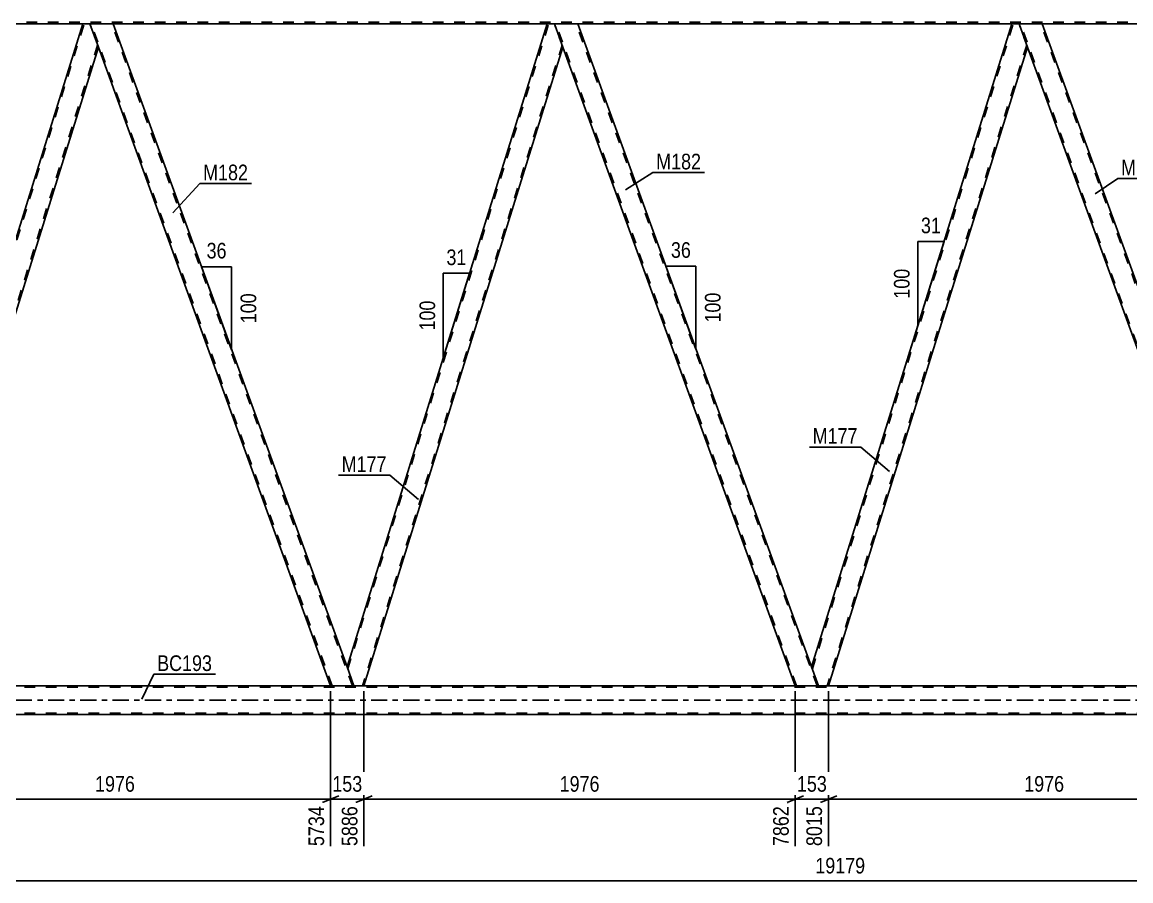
# Model space of a CAD drawing. Header units: millimetres. Extents: x 0 to 841, y 0 to 594.
# Drawn here: x 271.9 to 475.1, y 278.6 to 435.9 of the extents above; entities that cross this region are included whole.
import ezdxf

# ---------------------------------------------------------------- set-up
doc = ezdxf.new("R2010")
doc.units = ezdxf.units.MM
doc.linetypes.add('DXK_LINE_DOT2', pattern=[3.9198, 1.9599, -1.9599])
doc.linetypes.add('DXK_LINE_DOT3', pattern=[5.9187, 2.979, -0.9799, 0.9799, -0.9799])
doc.styles.add('Arial Narrow', font='ARIALN.TTF', dxfattribs={"height": 0.2})

# ---------------------------------------------------------------- blocks, each defined once
blk = doc.blocks.new('Part-318887337-3545 - 3336')
at = {"color": 2, "linetype": 'Continuous'}
for p, q in [((373.21, 435.53), (369.47, 435.53)), ((373.72, 435.53), (373.21, 435.53)), ((416.58, 317.78), (373.72, 435.53)), ((413.59, 314.31), (371.01, 431.28))]:
    blk.add_line(p, q, dxfattribs=at)
at = {"color": 7, "linetype": 'DXK_LINE_DOT2'}
for p, q in [((371.01, 431.28), (369.47, 435.53)), ((413.84, 314.31), (369.72, 435.53)), ((417.59, 314.31), (373.47, 435.53)), ((417.84, 314.31), (416.58, 317.78)), ((417.84, 314.31), (413.59, 314.31))]:
    blk.add_line(p, q, dxfattribs=at)
blk = doc.blocks.new('Part-318887337-3550 - 3336')
at = {"color": 2, "linetype": 'Continuous'}
for p, q in [((368.15, 435.53), (331.45, 317.78)), ((369.47, 435.53), (368.15, 435.53)), ((369.47, 435.53), (371.01, 431.28)), ((371.01, 431.28), (334.55, 314.31)), ((332.71, 314.31), (331.45, 317.78))]:
    blk.add_line(p, q, dxfattribs=at)
at = {"color": 7, "linetype": 'DXK_LINE_DOT2'}
for p, q in [((331.58, 317.41), (368.4, 435.53)), ((370.88, 431.66), (334.3, 314.31)), ((334.55, 314.31), (332.71, 314.31))]:
    blk.add_line(p, q, dxfattribs=at)
blk = doc.blocks.new('Part-318887337-3596 - 3336')
at = {"color": 2, "linetype": 'Continuous'}
for p, q in [((288.08, 435.53), (284.33, 435.53)), ((288.59, 435.53), (288.08, 435.53)), ((331.45, 317.78), (288.59, 435.53)), ((328.45, 314.31), (285.88, 431.28))]:
    blk.add_line(p, q, dxfattribs=at)
at = {"color": 7, "linetype": 'DXK_LINE_DOT2'}
for p, q in [((285.88, 431.28), (284.33, 435.53)), ((328.71, 314.31), (284.59, 435.53)), ((332.45, 314.31), (288.33, 435.53)), ((332.71, 314.31), (331.45, 317.78)), ((332.71, 314.31), (328.45, 314.31))]:
    blk.add_line(p, q, dxfattribs=at)
blk = doc.blocks.new('Part-318887337-3611 - 3336')
at = {"color": 2, "linetype": 'Continuous'}
for p, q in [((458.35, 435.53), (454.6, 435.53)), ((458.86, 435.53), (458.35, 435.53)), ((501.23, 319.13), (458.86, 435.53)), ((496.97, 319.13), (456.15, 431.28))]:
    blk.add_line(p, q, dxfattribs=at)
at = {"color": 7, "linetype": 'DXK_LINE_DOT2'}
for p, q in [((456.15, 431.28), (454.6, 435.53)), ((498.98, 314.31), (454.86, 435.53)), ((502.72, 314.31), (458.6, 435.53)), ((498.72, 314.31), (496.97, 319.13)), ((502.98, 314.31), (501.23, 319.13)), ((502.98, 314.31), (498.72, 314.31))]:
    blk.add_line(p, q, dxfattribs=at)
blk = doc.blocks.new('Part-318887337-3616 - 3336')
at = {"color": 2, "linetype": 'Continuous'}
for p, q in [((453.28, 435.53), (416.58, 317.78)), ((454.6, 435.53), (453.28, 435.53)), ((454.6, 435.53), (456.15, 431.28)), ((456.15, 431.28), (419.69, 314.31)), ((417.84, 314.31), (416.58, 317.78))]:
    blk.add_line(p, q, dxfattribs=at)
at = {"color": 7, "linetype": 'DXK_LINE_DOT2'}
for p, q in [((416.72, 317.41), (453.53, 435.53)), ((456.01, 431.66), (419.44, 314.31)), ((419.69, 314.31), (417.84, 314.31))]:
    blk.add_line(p, q, dxfattribs=at)
blk = doc.blocks.new('Part-318887337-3631 - 3336')
at = {"color": 7, "linetype": 'DXK_LINE_DOT2'}
for p, q in [((779.94, 314.07), (99.1, 314.07)), ((779.94, 309.27), (99.1, 309.27))]:
    blk.add_line(p, q, dxfattribs=at)
at = {"color": 2, "linetype": 'Continuous'}
for p, q in [((494.26, 314.31), (254.25, 314.31)), ((494.26, 309.03), (254.25, 309.03))]:
    blk.add_line(p, q, dxfattribs=at)
at = {"color": 7, "linetype": 'DXK_LINE_DOT3'}
blk.add_line((99.1, 311.67), (779.94, 311.67), dxfattribs=at)
blk = doc.blocks.new('Part-318887337-3654 - 3336')
at = {"color": 7, "linetype": 'DXK_LINE_DOT2'}
for p, q in [((246.45, 317.41), (283.27, 435.53)), ((285.74, 431.66), (249.17, 314.31)), ((246.73, 319.13), (246.31, 317.78)), ((250.92, 319.13), (249.42, 314.31)), ((247.58, 314.31), (246.31, 317.78)), ((249.42, 314.31), (247.58, 314.31))]:
    blk.add_line(p, q, dxfattribs=at)
at = {"color": 2, "linetype": 'Continuous'}
for p, q in [((283.01, 435.53), (246.73, 319.13)), ((284.33, 435.53), (283.01, 435.53)), ((284.33, 435.53), (285.88, 431.28)), ((285.88, 431.28), (250.92, 319.13))]:
    blk.add_line(p, q, dxfattribs=at)
blk = doc.blocks.new('Part-318887337-3670 - 3336')
at = {"color": 7, "linetype": 'DXK_LINE_DOT2'}
for p, q in [((768.54, 435.85), (53.52, 435.85)), ((288.59, 435.53), (283.01, 435.53)), ((373.72, 435.53), (368.15, 435.53)), ((458.86, 435.53), (453.28, 435.53))]:
    blk.add_line(p, q, dxfattribs=at)
at = {"color": 2, "linetype": 'Continuous'}
for p, q in [((283.01, 435.53), (203.46, 435.53)), ((368.15, 435.53), (288.59, 435.53)), ((453.28, 435.53), (373.72, 435.53)), ((538.42, 435.53), (458.86, 435.53))]:
    blk.add_line(p, q, dxfattribs=at)
blk = doc.blocks.new('StraightDimension-318887337-4682 - 3336')
at = {"color": 7, "linetype": 'Continuous'}
blk.add_line((52.88, 278.57), (790.8, 278.57), dxfattribs=at)
at = {"color": 0}
blk.add_wipeout([(427.01, 279.32), (427.01, 283.52), (416.67, 283.52), (416.67, 279.32)], dxfattribs=at)
at = {"color": 3, "style": 'Arial Narrow'}
blk.add_text('19179', height=2.863, dxfattribs=at).set_placement((417.27, 279.92))
blk = doc.blocks.new('StraightDimension-318887337-4943 - 3336')
at = {"color": 7, "linetype": 'Continuous'}
for p, q in [((334.55, 313.31), (334.55, 284.94)), ((413.59, 313.31), (413.59, 284.94)), ((336.05, 294.15), (333.05, 292.95)), ((334.55, 293.55), (413.59, 293.55)), ((412.09, 292.95), (415.09, 294.15))]:
    blk.add_line(p, q, dxfattribs=at)
at = {"color": 0}
blk.add_wipeout([(378.33, 294.3), (378.33, 298.5), (369.82, 298.5), (369.82, 294.3)], dxfattribs=at)
at = {"color": 0, "linetype": 'Continuous'}
blk.add_wipeout([(412.99, 292.85), (408.79, 292.85), (408.79, 284.34), (412.99, 284.34)], dxfattribs=at)
at = {"color": 3, "style": 'Arial Narrow'}
blk.add_text('1976', height=2.863, dxfattribs=at).set_placement((370.42, 294.9))
at = {"color": 3, "linetype": 'Continuous', "style": 'Arial Narrow'}
blk.add_text('7862', height=2.863, rotation=90.0002, dxfattribs=at).set_placement((412.39, 284.94))
blk = doc.blocks.new('AngleDimension-318887337-3898 - 3336')
at = {"color": 7, "linetype": 'Continuous'}
for p, q in [((393.16, 382.14), (389.86, 391.19)), ((395.4, 391.19), (389.86, 391.19)), ((395.4, 375.97), (389.86, 391.19)), ((395.4, 375.97), (395.4, 391.19))]:
    blk.add_line(p, q, dxfattribs=at)
at = {"color": 0}
for points in [[(395.06, 392.09), (395.06, 396.29), (390.21, 396.29), (390.21, 392.09)], [(400.5, 386.92), (396.3, 386.92), (396.3, 380.24), (400.5, 380.24)]]:
    blk.add_wipeout(points, dxfattribs=at)
at = {"color": 3, "style": 'Arial Narrow'}
blk.add_text('36', height=2.863, dxfattribs=at).set_placement((390.81, 392.69))
blk.add_text('100', height=2.863, rotation=90.0002, dxfattribs=at).set_placement((399.9, 380.84))
blk = doc.blocks.new('AngleDimension-318887337-3912 - 3336')
at = {"color": 7, "linetype": 'Continuous'}
for p, q in [((349.09, 389.86), (353.91, 389.86)), ((349.09, 374.39), (353.91, 389.86)), ((349.09, 374.39), (349.09, 389.86)), ((350.85, 380.04), (353.91, 389.86))]:
    blk.add_line(p, q, dxfattribs=at)
at = {"color": 0}
for points in [[(353.93, 390.76), (353.93, 394.96), (349.07, 394.96), (349.07, 390.76)], [(348.19, 385.47), (343.99, 385.47), (343.99, 378.78), (348.19, 378.78)]]:
    blk.add_wipeout(points, dxfattribs=at)
at = {"color": 3, "style": 'Arial Narrow'}
blk.add_text('31', height=2.863, dxfattribs=at).set_placement((349.67, 391.36))
blk.add_text('100', height=2.863, rotation=90.0002, dxfattribs=at).set_placement((347.59, 379.38))
blk = doc.blocks.new('AngleDimension-318887337-3926 - 3336')
at = {"color": 7, "linetype": 'Continuous'}
for p, q in [((307.64, 383.19), (304.77, 391.07)), ((310.31, 391.07), (304.77, 391.07)), ((310.31, 375.84), (304.77, 391.07)), ((310.31, 375.84), (310.31, 391.07))]:
    blk.add_line(p, q, dxfattribs=at)
at = {"color": 0}
for points in [[(309.97, 391.97), (309.97, 396.17), (305.12, 396.17), (305.12, 391.97)], [(315.41, 386.8), (311.21, 386.8), (311.21, 380.11), (315.41, 380.11)]]:
    blk.add_wipeout(points, dxfattribs=at)
at = {"color": 3, "style": 'Arial Narrow'}
blk.add_text('36', height=2.863, dxfattribs=at).set_placement((305.72, 392.57))
blk.add_text('100', height=2.863, rotation=90.0002, dxfattribs=at).set_placement((314.81, 380.71))
blk = doc.blocks.new('StraightDimension-318887337-4895 - 3336')
at = {"color": 7, "linetype": 'Continuous'}
for p, q in [((419.69, 313.31), (419.69, 284.94)), ((498.72, 313.31), (498.72, 284.94)), ((421.19, 294.15), (418.19, 292.95)), ((419.69, 293.55), (498.72, 293.55)), ((497.22, 292.95), (500.22, 294.15))]:
    blk.add_line(p, q, dxfattribs=at)
at = {"color": 0}
blk.add_wipeout([(463.46, 294.3), (463.46, 298.5), (454.95, 298.5), (454.95, 294.3)], dxfattribs=at)
at = {"color": 0, "linetype": 'Continuous'}
blk.add_wipeout([(498.12, 292.85), (493.92, 292.85), (493.92, 284.34), (498.12, 284.34)], dxfattribs=at)
at = {"color": 3, "style": 'Arial Narrow'}
blk.add_text('1976', height=2.863, dxfattribs=at).set_placement((455.55, 294.9))
at = {"color": 3, "linetype": 'Continuous', "style": 'Arial Narrow'}
blk.add_text('9991', height=2.863, rotation=90.0002, dxfattribs=at).set_placement((497.52, 284.94))
blk = doc.blocks.new('AngleDimension-318887337-4280 - 3336')
at = {"color": 7, "linetype": 'Continuous'}
for p, q in [((436.04, 395.69), (440.86, 395.69)), ((436.04, 380.22), (440.86, 395.69)), ((436.04, 380.22), (436.04, 395.69)), ((429.6, 359.55), (436.04, 380.22))]:
    blk.add_line(p, q, dxfattribs=at)
at = {"color": 0}
for points in [[(440.88, 396.59), (440.88, 400.79), (436.02, 400.79), (436.02, 396.59)], [(435.14, 391.3), (430.94, 391.3), (430.94, 384.61), (435.14, 384.61)]]:
    blk.add_wipeout(points, dxfattribs=at)
at = {"color": 3, "style": 'Arial Narrow'}
blk.add_text('31', height=2.863, dxfattribs=at).set_placement((436.62, 397.19))
blk.add_text('100', height=2.863, rotation=90.0002, dxfattribs=at).set_placement((434.54, 385.21))
blk = doc.blocks.new('StraightDimension-318887337-4919 - 3336')
at = {"color": 7, "linetype": 'Continuous'}
for p, q in [((413.59, 313.31), (413.59, 284.94)), ((419.69, 313.31), (419.69, 284.94)), ((412.09, 292.95), (415.09, 294.15)), ((413.59, 293.55), (419.69, 293.55)), ((421.19, 294.15), (418.19, 292.95))]:
    blk.add_line(p, q, dxfattribs=at)
at = {"color": 0}
blk.add_wipeout([(419.98, 294.3), (419.98, 298.5), (413.3, 298.5), (413.3, 294.3)], dxfattribs=at)
at = {"color": 0, "linetype": 'Continuous'}
blk.add_wipeout([(419.09, 292.85), (414.89, 292.85), (414.89, 284.34), (419.09, 284.34)], dxfattribs=at)
at = {"color": 3, "style": 'Arial Narrow'}
blk.add_text('153', height=2.863, dxfattribs=at).set_placement((413.9, 294.9))
at = {"color": 3, "linetype": 'Continuous', "style": 'Arial Narrow'}
blk.add_text('8015', height=2.863, rotation=90.0002, dxfattribs=at).set_placement((418.49, 284.94))
blk = doc.blocks.new('StraightDimension-318887337-4967 - 3336')
at = {"color": 7, "linetype": 'Continuous'}
for p, q in [((328.45, 313.31), (328.45, 284.94)), ((334.55, 313.31), (334.55, 284.94)), ((326.95, 292.95), (329.95, 294.15)), ((328.45, 293.55), (334.55, 293.55)), ((336.05, 294.15), (333.05, 292.95))]:
    blk.add_line(p, q, dxfattribs=at)
at = {"color": 0}
blk.add_wipeout([(334.85, 294.3), (334.85, 298.5), (328.16, 298.5), (328.16, 294.3)], dxfattribs=at)
at = {"color": 0, "linetype": 'Continuous'}
blk.add_wipeout([(333.95, 292.85), (329.75, 292.85), (329.75, 284.34), (333.95, 284.34)], dxfattribs=at)
at = {"color": 3, "style": 'Arial Narrow'}
blk.add_text('153', height=2.863, dxfattribs=at).set_placement((328.76, 294.9))
at = {"color": 3, "linetype": 'Continuous', "style": 'Arial Narrow'}
blk.add_text('5886', height=2.863, rotation=90.0002, dxfattribs=at).set_placement((333.35, 284.94))
blk = doc.blocks.new('StraightDimension-318887337-4991 - 3336')
at = {"color": 7, "linetype": 'Continuous'}
for p, q in [((249.42, 313.31), (249.42, 284.94)), ((328.45, 313.31), (328.45, 284.94)), ((250.92, 294.15), (247.92, 292.95)), ((249.42, 293.55), (328.45, 293.55)), ((326.95, 292.95), (329.95, 294.15))]:
    blk.add_line(p, q, dxfattribs=at)
at = {"color": 0}
blk.add_wipeout([(293.19, 294.3), (293.19, 298.5), (284.68, 298.5), (284.68, 294.3)], dxfattribs=at)
at = {"color": 0, "linetype": 'Continuous'}
blk.add_wipeout([(327.85, 292.85), (323.65, 292.85), (323.65, 284.34), (327.85, 284.34)], dxfattribs=at)
at = {"color": 3, "style": 'Arial Narrow'}
blk.add_text('1976', height=2.863, dxfattribs=at).set_placement((285.28, 294.9))
at = {"color": 3, "linetype": 'Continuous', "style": 'Arial Narrow'}
blk.add_text('5734', height=2.863, rotation=90.0002, dxfattribs=at).set_placement((327.25, 284.94))
blk = doc.blocks.new('Mark-318887337-3627 - 3336')
at = {"color": 0}
blk.add_wipeout([(306.72, 317.01), (306.72, 320.01), (296.67, 320.01), (296.67, 317.01)], dxfattribs=at)
blk.add_wipeout([(306.72, 317.01), (306.72, 320.01), (296.67, 320.01), (296.67, 317.01)], dxfattribs=at)
at = {"color": 30, "linetype": 'Continuous'}
for p, q in [((293.84, 311.83), (296.07, 316.41)), ((296.07, 316.41), (307.32, 316.41))]:
    blk.add_line(p, q, dxfattribs=at)
at = {"color": 3, "style": 'Arial Narrow'}
blk.add_text('BC193', height=2.863, dxfattribs=at).set_placement((296.67, 317.01))
blk = doc.blocks.new('Mark-318887337-3541 - 3336')
at = {"color": 0}
blk.add_wipeout([(396.33, 408.89), (396.33, 411.89), (388.11, 411.89), (388.11, 408.89)], dxfattribs=at)
blk.add_wipeout([(396.33, 408.89), (396.33, 411.89), (388.11, 411.89), (388.11, 408.89)], dxfattribs=at)
at = {"color": 30, "linetype": 'Continuous'}
for p, q in [((382.47, 405.13), (387.51, 408.29)), ((387.51, 408.29), (396.93, 408.29))]:
    blk.add_line(p, q, dxfattribs=at)
at = {"color": 3, "style": 'Arial Narrow'}
blk.add_text('M182', height=2.863, dxfattribs=at).set_placement((388.11, 408.89))
blk = doc.blocks.new('Mark-318887337-3546 - 3336')
at = {"color": 0}
blk.add_wipeout([(338.7, 353.48), (338.7, 356.48), (330.47, 356.48), (330.47, 353.48)], dxfattribs=at)
blk.add_wipeout([(338.7, 353.48), (338.7, 356.48), (330.47, 356.48), (330.47, 353.48)], dxfattribs=at)
at = {"color": 30, "linetype": 'Continuous'}
for p in [(329.87, 352.88), (344.55, 348.43)]:
    blk.add_line(p, (339.3, 352.88), dxfattribs=at)
at = {"color": 3, "style": 'Arial Narrow'}
blk.add_text('M177', height=2.863, dxfattribs=at).set_placement((330.47, 353.48))
blk = doc.blocks.new('Mark-318887337-3592 - 3336')
at = {"color": 0}
blk.add_wipeout([(313.32, 406.9), (313.32, 409.9), (305.09, 409.9), (305.09, 406.9)], dxfattribs=at)
blk.add_wipeout([(313.32, 406.9), (313.32, 409.9), (305.09, 409.9), (305.09, 406.9)], dxfattribs=at)
at = {"color": 30, "linetype": 'Continuous'}
for p, q in [((299.51, 400.96), (304.49, 406.3)), ((304.49, 406.3), (313.92, 406.3))]:
    blk.add_line(p, q, dxfattribs=at)
at = {"color": 3, "style": 'Arial Narrow'}
blk.add_text('M182', height=2.863, dxfattribs=at).set_placement((305.09, 406.9))
blk = doc.blocks.new('Mark-318887337-3607 - 3336')
at = {"color": 0}
blk.add_wipeout([(481.51, 407.81), (481.51, 410.81), (473.29, 410.81), (473.29, 407.81)], dxfattribs=at)
blk.add_wipeout([(481.51, 407.81), (481.51, 410.81), (473.29, 410.81), (473.29, 407.81)], dxfattribs=at)
at = {"color": 30, "linetype": 'Continuous'}
for p, q in [((468.56, 404.39), (472.69, 407.21)), ((472.69, 407.21), (482.11, 407.21))]:
    blk.add_line(p, q, dxfattribs=at)
at = {"color": 3, "style": 'Arial Narrow'}
blk.add_text('M182', height=2.863, dxfattribs=at).set_placement((473.29, 407.81))
blk = doc.blocks.new('Mark-318887337-3612 - 3336')
at = {"color": 0}
blk.add_wipeout([(425, 358.63), (425, 361.63), (416.78, 361.63), (416.78, 358.63)], dxfattribs=at)
blk.add_wipeout([(425, 358.63), (425, 361.63), (416.78, 361.63), (416.78, 358.63)], dxfattribs=at)
at = {"color": 30, "linetype": 'Continuous'}
for p in [(416.18, 358.03), (430.85, 353.58)]:
    blk.add_line(p, (425.6, 358.03), dxfattribs=at)
at = {"color": 3, "style": 'Arial Narrow'}
blk.add_text('M177', height=2.863, dxfattribs=at).set_placement((416.78, 358.63))

msp = doc.modelspace()

# ---------------------------------------------------------------- block references
for name in ['Part-318887337-3670 - 3336', 'Part-318887337-3654 - 3336', 'Part-318887337-3596 - 3336', 'Part-318887337-3550 - 3336', 'Part-318887337-3545 - 3336', 'Part-318887337-3616 - 3336', 'Part-318887337-3611 - 3336', 'Part-318887337-3631 - 3336']:
    msp.add_blockref(name, (0, 0))

# ---------------------------------------------------------------- next in the draw order: block references
msp.add_blockref('StraightDimension-318887337-4682 - 3336', (0, 0))

# ---------------------------------------------------------------- next in the draw order: block references
for name in ['Mark-318887337-3541 - 3336', 'Mark-318887337-3607 - 3336', 'Mark-318887337-3592 - 3336', 'AngleDimension-318887337-4280 - 3336', 'AngleDimension-318887337-3926 - 3336', 'AngleDimension-318887337-3898 - 3336', 'AngleDimension-318887337-3912 - 3336', 'Mark-318887337-3546 - 3336', 'StraightDimension-318887337-4943 - 3336', 'StraightDimension-318887337-4895 - 3336']:
    msp.add_blockref(name, (0, 0))

# ---------------------------------------------------------------- next in the draw order: block references
for name in ['Mark-318887337-3612 - 3336', 'StraightDimension-318887337-4967 - 3336', 'StraightDimension-318887337-4919 - 3336']:
    msp.add_blockref(name, (0, 0))

# ---------------------------------------------------------------- next in the draw order: block references
msp.add_blockref('StraightDimension-318887337-4991 - 3336', (0, 0))

# ---------------------------------------------------------------- next in the draw order: block references
msp.add_blockref('Mark-318887337-3627 - 3336', (0, 0))

doc.saveas('drawing.dxf')
